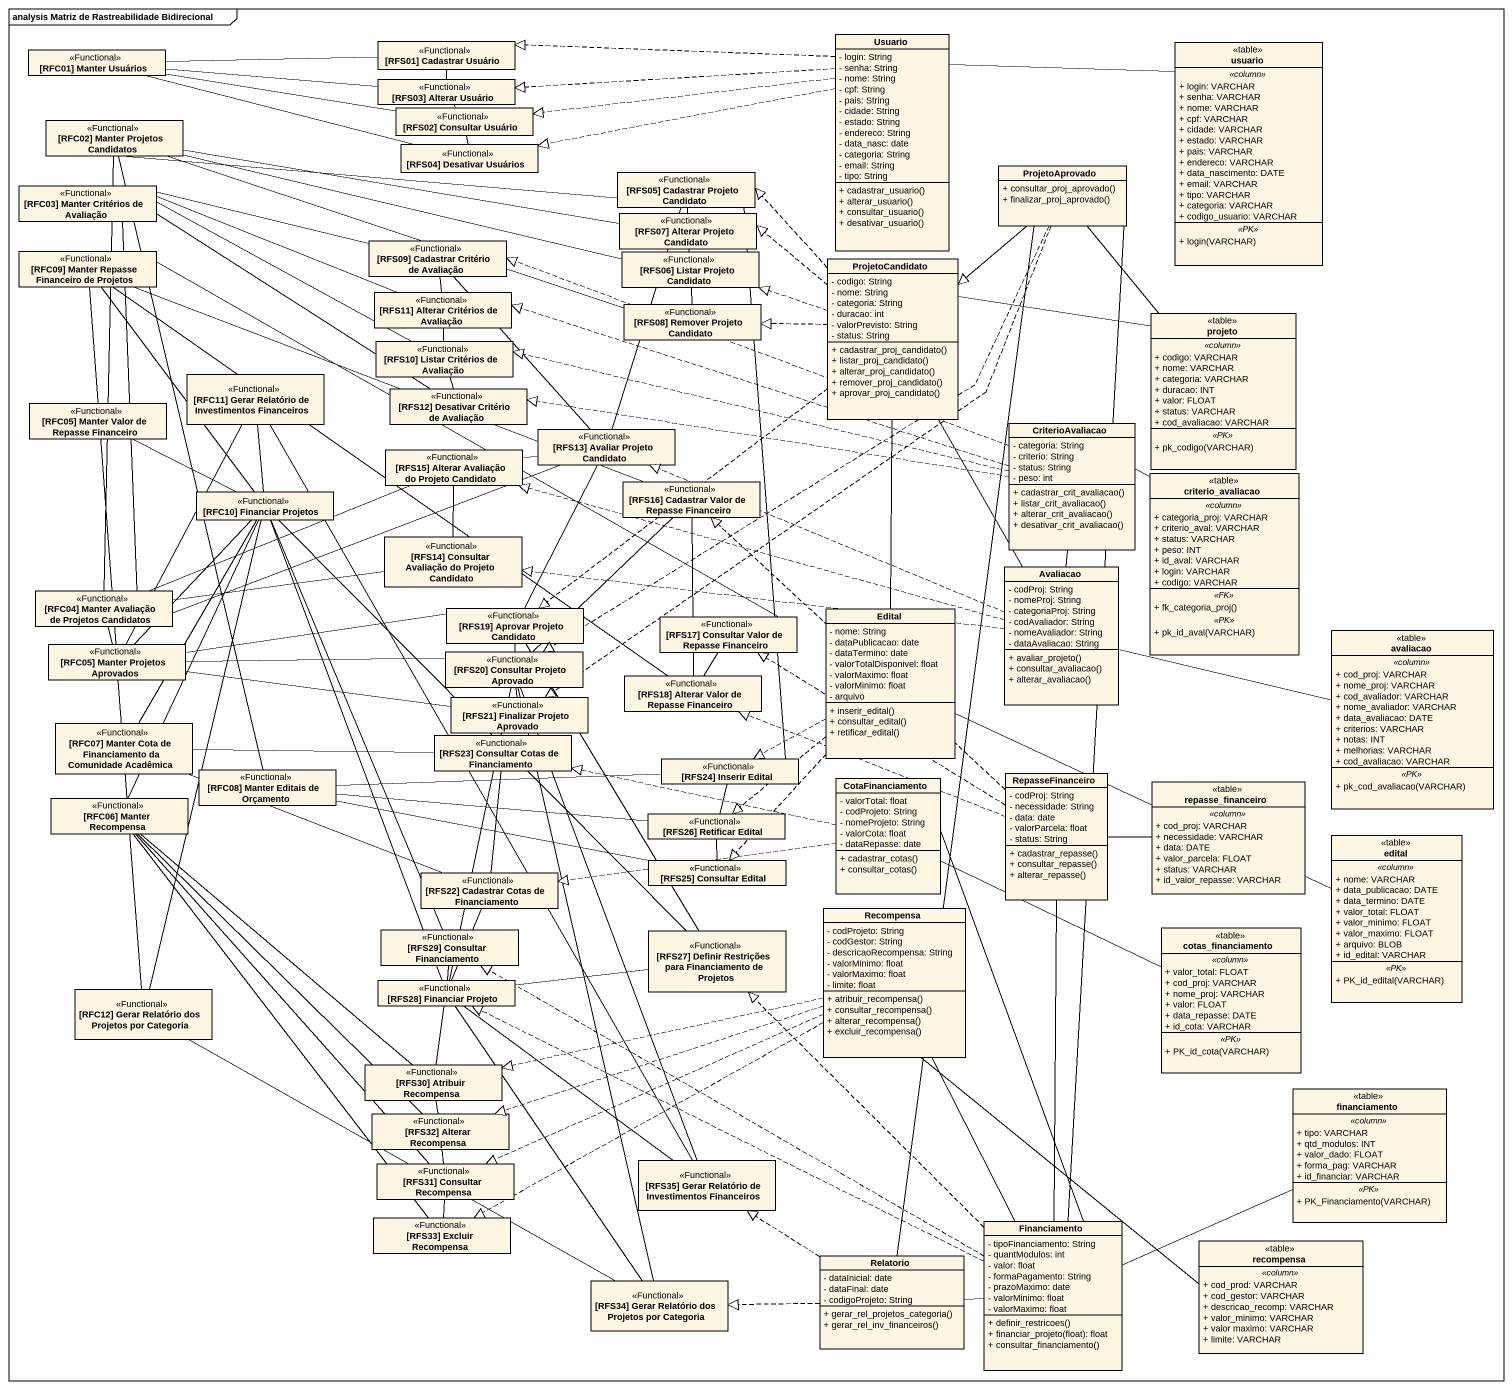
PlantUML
@startuml
mainframe analysis Matriz de Rastreabilidade Bidirecional
hide circle
hide empty members
skinparam classAttributeIconSize 0
class "[RFS01] Cadastrar Usuário" as RFS01_Cadastrar_Usuário <<Functional>>
class Usuario {
  - login: String
  - senha: String
  - nome: String
  - cpf: String
  - pais: String
  - cidade: String
  - estado: String
  - endereco: String
  - data_nasc: date
  - categoria: String
  - email: String
  - tipo: String
  + cadastrar_usuario()
  + alterar_usuario()
  + consultar_usuario()
  + desativar_usuario()
}
class usuario <<table>> {
  .. <<column>> ..
  + login: VARCHAR
  + senha: VARCHAR
  + nome: VARCHAR
  + cpf: VARCHAR
  + cidade: VARCHAR
  + estado: VARCHAR
  + pais: VARCHAR
  + endereco: VARCHAR
  + data_nascimento: DATE
  + email: VARCHAR
  + tipo: VARCHAR
  + categoria: VARCHAR
  + codigo_usuario: VARCHAR
  .. <<PK>> ..
  + login(VARCHAR)
}
class "[RFC01] Manter Usuários" as RFC01_Manter_Usuários <<Functional>>
class "[RFS03] Alterar Usuário" as RFS03_Alterar_Usuário <<Functional>>
class "[RFC02] Manter Projetos Candidatos" as RFC02_Manter_Projetos <<Functional>>
class "[RFS02] Consultar Usuário" as RFS02_Consultar_Usuário <<Functional>>
class "[RFS04] Desativar Usuários" as RFS04_Desativar_Usuários <<Functional>>
class "[RFC03] Manter Critérios de Avaliação" as RFC03_Manter_Critérios_de <<Functional>>
class "[RFS05] Cadastrar Projeto Candidato" as RFS05_Cadastrar_Projeto <<Functional>>
class ProjetoAprovado {
  + consultar_proj_aprovado()
  + finalizar_proj_aprovado()
}
class "[RFS07] Alterar Projeto Candidato" as RFS07_Alterar_Projeto <<Functional>>
class "[RFC09] Manter Repasse Financeiro de Projetos" as RFC09_Manter_Repasse <<Functional>>
class "[RFS09] Cadastrar Critério de Avaliação" as RFS09_Cadastrar_Critério_de <<Functional>>
class "[RFS06] Listar Projeto Candidato" as RFS06_Listar_Projeto <<Functional>>
class ProjetoCandidato {
  - codigo: String
  - nome: String
  - categoria: String
  - duracao: int
  - valorPrevisto: String
  - status: String
  + cadastrar_proj_candidato()
  + listar_proj_candidato()
  + alterar_proj_candidato()
  + remover_proj_candidato()
  + aprovar_proj_candidato()
}
class "[RFS11] Alterar Critérios de Avaliação" as RFS11_Alterar_Critérios_de <<Functional>>
class "[RFS08] Remover Projeto Candidato" as RFS08_Remover_Projeto <<Functional>>
class projeto <<table>> {
  .. <<column>> ..
  + codigo: VARCHAR
  + nome: VARCHAR
  + categoria: VARCHAR
  + duracao: INT
  + valor: FLOAT
  + status: VARCHAR
  + cod_avaliacao: VARCHAR
  .. <<PK>> ..
  + pk_codigo(VARCHAR)
}
class "[RFS10] Listar Critérios de Avaliação" as RFS10_Listar_Critérios_de <<Functional>>
class "[RFC11] Gerar Relatório de Investimentos Financeiros" as RFC11_Gerar_Relatório_de <<Functional>>
class "[RFS12] Desativar Critério de Avaliação" as RFS12_Desativar_Critério_de <<Functional>>
class "[RFC05] Manter Valor de Repasse Financeiro" as RFC05_Manter_Valor_de <<Functional>>
class "[RFS13] Avaliar Projeto Candidato" as RFS13_Avaliar_Projeto <<Functional>>
class CriterioAvaliacao {
  - categoria: String
  - criterio: String
  - status: String
  - peso: int
  + cadastrar_crit_avaliacao()
  + listar_crit_avaliacao()
  + alterar_crit_avaliacao()
  + desativar_crit_avaliacao()
}
class "[RFS15] Alterar Avaliação do Projeto Candidato" as RFS15_Alterar_Avaliação_do <<Functional>>
class "[RFC10] Financiar Projetos" as RFC10_Financiar_Projetos <<Functional>>
class "[RFS16] Cadastrar Valor de Repasse Financeiro" as RFS16_Cadastrar_Valor_de <<Functional>>
class criterio_avaliacao <<table>> {
  .. <<column>> ..
  + categoria_proj: VARCHAR
  + criterio_aval: VARCHAR
  + status: VARCHAR
  + peso: INT
  + id_aval: VARCHAR
  + login: VARCHAR
  + codigo: VARCHAR
  .. <<FK>> ..
  + fk_categoria_proj()
  .. <<PK>> ..
  + pk_id_aval(VARCHAR)
}
class "[RFS14] Consultar Avaliação do Projeto Candidato" as RFS14_Consultar_Avaliação <<Functional>>
class Avaliacao {
  - codProj: String
  - nomeProj: String
  - categoriaProj: String
  - codAvaliador: String
  - nomeAvaliador: String
  - dataAvaliacao: String
  + avaliar_projeto()
  + consultar_avaliacao()
  + alterar_avaliacao()
}
class "[RFC04] Manter Avaliação de Projetos Candidatos" as RFC04_Manter_Avaliação_de <<Functional>>
class "[RFS19] Aprovar Projeto Candidato" as RFS19_Aprovar_Projeto <<Functional>>
class "[RFS17] Consultar Valor de Repasse Financeiro" as RFS17_Consultar_Valor_de <<Functional>>
class Edital {
  - nome: String
  - dataPublicacao: date
  - dataTermino: date
  - valorTotalDisponivel: float
  - valorMaximo: float
  - valorMinimo: float
  - arquivo
  + inserir_edital()
  + consultar_edital()
  + retificar_edital()
}
class "[RFC05] Manter Projetos Aprovados" as RFC05_Manter_Projetos <<Functional>>
class "[RFS20] Consultar Projeto Aprovado" as RFS20_Consultar_Projeto <<Functional>>
class avaliacao <<table>> {
  .. <<column>> ..
  + cod_proj: VARCHAR
  + nome_proj: VARCHAR
  + cod_avaliador: VARCHAR
  + nome_avaliador: VARCHAR
  + data_avaliacao: DATE
  + criterios: VARCHAR
  + notas: INT
  + melhorias: VARCHAR
  + cod_avaliacao: VARCHAR
  .. <<PK>> ..
  + pk_cod_avaliacao(VARCHAR)
}
class "[RFS21] Finalizar Projeto Aprovado" as RFS21_Finalizar_Projeto <<Functional>>
class "[RFS18] Alterar Valor de Repasse Financeiro" as RFS18_Alterar_Valor_de <<Functional>>
class "[RFC07] Manter Cota de Financiamento da Comunidade Acadêmica" as RFC07_Manter_Cota_de <<Functional>>
class "[RFS23] Consultar Cotas de Financiamento" as RFS23_Consultar_Cotas_de <<Functional>>
class "[RFC08] Manter Editais de Orçamento" as RFC08_Manter_Editais_de <<Functional>>
class "[RFS24] Inserir Edital" as RFS24_Inserir_Edital <<Functional>>
class CotaFinanciamento {
  - valorTotal: float
  - codProjeto: String
  - nomeProjeto: String
  - valorCota: float
  - dataRepasse: date
  + cadastrar_cotas()
  + consultar_cotas()
}
class RepasseFinanceiro {
  - codProj: String
  - necessidade: String
  - data: date
  - valorParcela: float
  - status: String
  + cadastrar_repasse()
  + consultar_repasse()
  + alterar_repasse()
}
class "[RFC06] Manter Recompensa" as RFC06_Manter_Recompensa <<Functional>>
class "[RFS26] Retificar Edital" as RFS26_Retificar_Edital <<Functional>>
class repasse_financeiro <<table>> {
  .. <<column>> ..
  + cod_proj: VARCHAR
  + necessidade: VARCHAR
  + data: DATE
  + valor_parcela: FLOAT
  + status: VARCHAR
  + id_valor_repasse: VARCHAR
}
class edital <<table>> {
  .. <<column>> ..
  + nome: VARCHAR
  + data_publicacao: DATE
  + data_termino: DATE
  + valor_total: FLOAT
  + valor_minimo: FLOAT
  + valor_maximo: FLOAT
  + arquivo: BLOB
  + id_edital: VARCHAR
  .. <<PK>> ..
  + PK_id_edital(VARCHAR)
}
class "[RFS22] Cadastrar Cotas de Financiamento" as RFS22_Cadastrar_Cotas_de <<Functional>>
class "[RFS25] Consultar Edital" as RFS25_Consultar_Edital <<Functional>>
class "[RFS29] Consultar Financiamento" as RFS29_Consultar <<Functional>>
class "[RFS27] Definir Restrições para Financiamento de Projetos" as RFS27_Definir_Restrições <<Functional>>
class Recompensa {
  - codProjeto: String
  - codGestor: String
  - descricaoRecompensa: String
  - valorMinimo: float
  - valorMaximo: float
  - limite: float
  + atribuir_recompensa()
  + consultar_recompensa()
  + alterar_recompensa()
  + excluir_recompensa()
}
class cotas_financiamento <<table>> {
  .. <<column>> ..
  + valor_total: FLOAT
  + cod_proj: VARCHAR
  + nome_proj: VARCHAR
  + valor: FLOAT
  + data_repasse: DATE
  + id_cota: VARCHAR
  .. <<PK>> ..
  + PK_id_cota(VARCHAR)
}
class "[RFC12] Gerar Relatório dos Projetos por Categoria" as RFC12_Gerar_Relatório_dos <<Functional>>
class "[RFS28] Financiar Projeto" as RFS28_Financiar_Projeto <<Functional>>
class "[RFS30] Atribuir Recompensa" as RFS30_Atribuir_Recompensa <<Functional>>
class "[RFS32] Alterar Recompensa" as RFS32_Alterar_Recompensa <<Functional>>
class financiamento <<table>> {
  .. <<column>> ..
  + tipo: VARCHAR
  + qtd_modulos: INT
  + valor_dado: FLOAT
  + forma_pag: VARCHAR
  + id_financiar: VARCHAR
  .. <<PK>> ..
  + PK_Financiamento(VARCHAR)
}
class "[RFS31] Consultar Recompensa" as RFS31_Consultar_Recompensa <<Functional>>
class "[RFS35] Gerar Relatório de Investimentos Financeiros" as RFS35_Gerar_Relatório_de <<Functional>>
class "[RFS33] Excluir Recompensa" as RFS33_Excluir_Recompensa <<Functional>>
class Financiamento {
  - tipoFinanciamento: String
  - quantModulos: int
  - valor: float
  - formaPagamento: String
  - prazoMaximo: date
  - valorMinimo: float
  - valorMaximo: float
  + definir_restricoes()
  + financiar_projeto(float): float
  + consultar_financiamento()
}
class recompensa <<table>> {
  .. <<column>> ..
  + cod_prod: VARCHAR
  + cod_gestor: VARCHAR
  + descricao_recomp: VARCHAR
  + valor_minimo: VARCHAR
  + valor maximo: VARCHAR
  + limite: VARCHAR
}
class "[RFS34] Gerar Relatório dos Projetos por Categoria" as RFS34_Gerar_Relatório_dos <<Functional>>
class Relatorio {
  - dataInicial: date
  - dataFinal: date
  - codigoProjeto: String
  + gerar_rel_projetos_categoria()
  + gerar_rel_inv_financeiros()
}
RFS01_Cadastrar_Usuário -- RFS03_Alterar_Usuário
Usuario .left.|> RFS01_Cadastrar_Usuário
Usuario .left.|> RFS03_Alterar_Usuário
Usuario .left.|> RFS02_Consultar_Usuário
Usuario .left.|> RFS04_Desativar_Usuários
usuario -left- Usuario
RFC01_Manter_Usuários -right- RFS01_Cadastrar_Usuário
RFC01_Manter_Usuários -right- RFS03_Alterar_Usuário
RFC01_Manter_Usuários -right- RFS02_Consultar_Usuário
RFC01_Manter_Usuários -right- RFS04_Desativar_Usuários
RFC02_Manter_Projetos -right- RFS05_Cadastrar_Projeto
RFC02_Manter_Projetos -right- RFS07_Alterar_Projeto
RFC02_Manter_Projetos -right- RFS06_Listar_Projeto
RFC02_Manter_Projetos -right- RFS08_Remover_Projeto
RFS02_Consultar_Usuário -up- RFS03_Alterar_Usuário
RFS02_Consultar_Usuário -- RFS04_Desativar_Usuários
RFC03_Manter_Critérios_de -right- RFS09_Cadastrar_Critério_de
RFC03_Manter_Critérios_de -right- RFS11_Alterar_Critérios_de
RFC03_Manter_Critérios_de -right- RFS10_Listar_Critérios_de
RFC03_Manter_Critérios_de -right- RFS12_Desativar_Critério_de
RFC03_Manter_Critérios_de -- RFC04_Manter_Avaliação_de
RFS05_Cadastrar_Projeto -- RFS07_Alterar_Projeto
RFS05_Cadastrar_Projeto -- RFS13_Avaliar_Projeto
ProjetoAprovado --|> ProjetoCandidato
ProjetoAprovado ..|> RFS20_Consultar_Projeto
ProjetoAprovado ..|> RFS21_Finalizar_Projeto
RFC09_Manter_Repasse -- RFC10_Financiar_Projetos
RFC09_Manter_Repasse -right- RFS16_Cadastrar_Valor_de
RFC09_Manter_Repasse -right- RFS17_Consultar_Valor_de
RFC09_Manter_Repasse -- RFC05_Manter_Projetos
RFC09_Manter_Repasse -- RFS18_Alterar_Valor_de
RFS09_Cadastrar_Critério_de -- RFS11_Alterar_Critérios_de
RFS06_Listar_Projeto -up- RFS07_Alterar_Projeto
RFS06_Listar_Projeto -- RFS08_Remover_Projeto
ProjetoCandidato .up.|> RFS05_Cadastrar_Projeto
ProjetoCandidato .left.|> RFS07_Alterar_Projeto
ProjetoCandidato .left.|> RFS06_Listar_Projeto
ProjetoCandidato .left.|> RFS08_Remover_Projeto
ProjetoCandidato -- Avaliacao
ProjetoCandidato ..|> RFS19_Aprovar_Projeto
projeto -up- ProjetoAprovado
projeto -left- ProjetoCandidato
RFS10_Listar_Critérios_de -up- RFS11_Alterar_Critérios_de
RFS10_Listar_Critérios_de -- RFS12_Desativar_Critério_de
RFC11_Gerar_Relatório_de -- RFS35_Gerar_Relatório_de
RFC05_Manter_Valor_de -right- RFC10_Financiar_Projetos
RFS13_Avaliar_Projeto -up- RFS09_Cadastrar_Critério_de
RFS13_Avaliar_Projeto -left- RFS15_Alterar_Avaliação_do
RFS13_Avaliar_Projeto -- RFS19_Aprovar_Projeto
CriterioAvaliacao .left.|> RFS09_Cadastrar_Critério_de
CriterioAvaliacao .left.|> RFS11_Alterar_Critérios_de
CriterioAvaliacao .left.|> RFS10_Listar_Critérios_de
CriterioAvaliacao .left.|> RFS12_Desativar_Critério_de
RFC10_Financiar_Projetos -up- RFC11_Gerar_Relatório_de
RFC10_Financiar_Projetos -- RFC05_Manter_Projetos
RFC10_Financiar_Projetos -- RFC06_Manter_Recompensa
RFC10_Financiar_Projetos -- RFS29_Consultar
RFC10_Financiar_Projetos -- RFS27_Definir_Restrições
RFC10_Financiar_Projetos -- RFS28_Financiar_Projeto
RFS16_Cadastrar_Valor_de -- RFS20_Consultar_Projeto
RFS16_Cadastrar_Valor_de -- RFS18_Alterar_Valor_de
criterio_avaliacao -left- CriterioAvaliacao
RFS14_Consultar_Avaliação -up- RFS15_Alterar_Avaliação_do
Avaliacao .left.|> RFS13_Avaliar_Projeto
Avaliacao -up- CriterioAvaliacao
Avaliacao .left.|> RFS15_Alterar_Avaliação_do
Avaliacao .left.|> RFS14_Consultar_Avaliação
RFC04_Manter_Avaliação_de -up- RFC02_Manter_Projetos
RFC04_Manter_Avaliação_de -right- RFS13_Avaliar_Projeto
RFC04_Manter_Avaliação_de -right- RFS15_Alterar_Avaliação_do
RFC04_Manter_Avaliação_de -right- RFS14_Consultar_Avaliação
RFS19_Aprovar_Projeto -- RFS20_Consultar_Projeto
RFS19_Aprovar_Projeto -- RFS27_Definir_Restrições
RFS17_Consultar_Valor_de -- RFS18_Alterar_Valor_de
Edital -up- ProjetoCandidato
Edital .left.|> RFS24_Inserir_Edital
Edital ..|> RFS26_Retificar_Edital
Edital ..|> RFS25_Consultar_Edital
RFC05_Manter_Projetos -up- RFC11_Gerar_Relatório_de
RFC05_Manter_Projetos -up- RFC04_Manter_Avaliação_de
RFC05_Manter_Projetos -right- RFS19_Aprovar_Projeto
RFC05_Manter_Projetos -right- RFS20_Consultar_Projeto
RFC05_Manter_Projetos -right- RFS21_Finalizar_Projeto
RFS20_Consultar_Projeto -- RFS28_Financiar_Projeto
avaliacao -left- Avaliacao
RFS21_Finalizar_Projeto -up- RFS20_Consultar_Projeto
RFC07_Manter_Cota_de -up- RFC10_Financiar_Projetos
RFC07_Manter_Cota_de -right- RFS23_Consultar_Cotas_de
RFC07_Manter_Cota_de -right- RFS22_Cadastrar_Cotas_de
RFC08_Manter_Editais_de -up- RFC02_Manter_Projetos
RFC08_Manter_Editais_de -right- RFS24_Inserir_Edital
RFC08_Manter_Editais_de -right- RFS26_Retificar_Edital
RFC08_Manter_Editais_de -right- RFS25_Consultar_Edital
RFS24_Inserir_Edital -up- RFS05_Cadastrar_Projeto
RFS24_Inserir_Edital -- RFS26_Retificar_Edital
CotaFinanciamento .left.|> RFS23_Consultar_Cotas_de
CotaFinanciamento .left.|> RFS22_Cadastrar_Cotas_de
CotaFinanciamento -- Financiamento
RepasseFinanceiro .up.|> RFS16_Cadastrar_Valor_de
RepasseFinanceiro .up.|> RFS17_Consultar_Valor_de
RepasseFinanceiro .left.|> RFS18_Alterar_Valor_de
RepasseFinanceiro -- Financiamento
RFC06_Manter_Recompensa -- RFS30_Atribuir_Recompensa
RFC06_Manter_Recompensa -- RFS32_Alterar_Recompensa
RFC06_Manter_Recompensa -- RFS31_Consultar_Recompensa
RFC06_Manter_Recompensa -- RFS33_Excluir_Recompensa
repasse_financeiro -left- RepasseFinanceiro
edital -left- Edital
RFS22_Cadastrar_Cotas_de -up- RFS23_Consultar_Cotas_de
RFS25_Consultar_Edital -up- RFS26_Retificar_Edital
RFS29_Consultar -- RFS28_Financiar_Projeto
RFS27_Definir_Restrições -left- RFS28_Financiar_Projeto
Recompensa .left.|> RFS30_Atribuir_Recompensa
Recompensa .left.|> RFS32_Alterar_Recompensa
Recompensa .left.|> RFS31_Consultar_Recompensa
Recompensa .left.|> RFS33_Excluir_Recompensa
cotas_financiamento -left- CotaFinanciamento
RFC12_Gerar_Relatório_dos -up- RFC10_Financiar_Projetos
RFC12_Gerar_Relatório_dos -up- RFC05_Manter_Projetos
RFS28_Financiar_Projeto -up- RFS22_Cadastrar_Cotas_de
RFS30_Atribuir_Recompensa -up- RFS28_Financiar_Projeto
RFS30_Atribuir_Recompensa -- RFS32_Alterar_Recompensa
financiamento -left- Financiamento
RFS31_Consultar_Recompensa -up- RFS32_Alterar_Recompensa
RFS31_Consultar_Recompensa -- RFS33_Excluir_Recompensa
RFS35_Gerar_Relatório_de -up- RFS20_Consultar_Projeto
RFS35_Gerar_Relatório_de -up- RFS28_Financiar_Projeto
Financiamento -up- ProjetoAprovado
Financiamento .left.|> RFS29_Consultar
Financiamento .up.|> RFS27_Definir_Restrições
Financiamento -up- Recompensa
Financiamento .left.|> RFS28_Financiar_Projeto
Financiamento -left- Relatorio
recompensa -up- Recompensa
RFS34_Gerar_Relatório_dos -up- RFS20_Consultar_Projeto
RFS34_Gerar_Relatório_dos -left- RFC12_Gerar_Relatório_dos
RFS34_Gerar_Relatório_dos -up- RFS28_Financiar_Projeto
Relatorio -up- ProjetoAprovado
Relatorio .up.|> RFS35_Gerar_Relatório_de
Relatorio .left.|> RFS34_Gerar_Relatório_dos
@enduml
